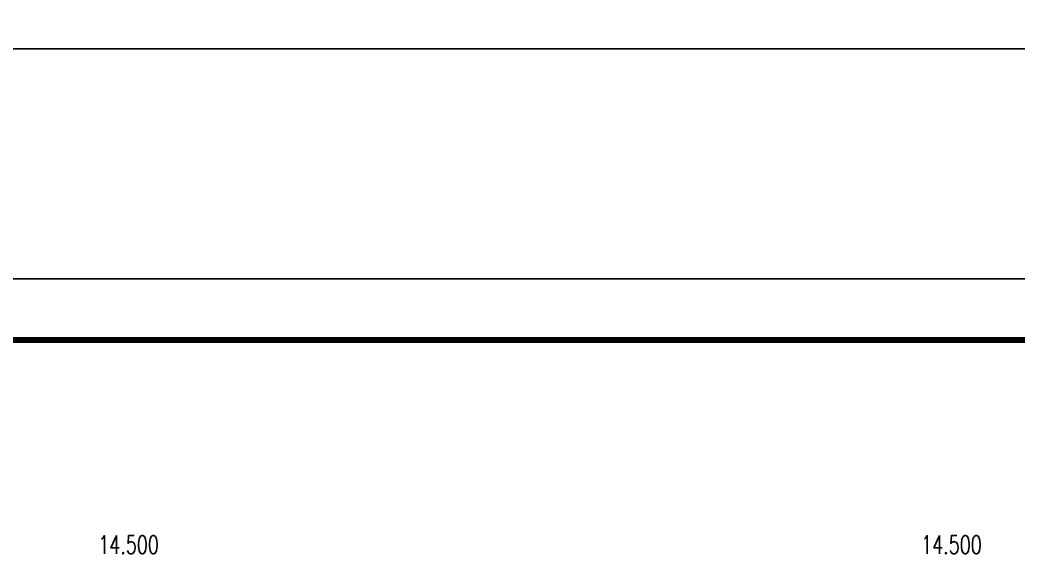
# Model space of a CAD drawing. Extents: x 5904849 to 6011887, y -826029 to -177002.
# Drawn here: x 5920110 to 5936431, y -688203 to -679417 of the extents above; entities that cross this region are included whole.
import ezdxf

# ---------------------------------------------------------------- set-up
doc = ezdxf.new("R2010")
doc.units = 0
doc.header["$LTSCALE"] = 1000
doc.header["$MEASUREMENT"] = 0
doc.layers.add('PUB_TEXT', color=7, linetype='CONTINUOUS')
doc.layers.add('PUB_TITLE', color=4, linetype='CONTINUOUS')
doc.styles.add('_TCH_DIM', font='SIMPLEX', dxfattribs={"bigfont": 'GBCBIG'})

msp = doc.modelspace()

# ---------------------------------------------------------------- linework, layer by layer
at = {"layer": 'PUB_TITLE', "color": 4}
for points in [[(5904849.4, -679892.1), (5964249.4, -679892.1), (5964249.4, -637892.1), (5904849.4, -637892.1)], [(5904849.4, -725651.3), (5964249.4, -725651.3), (5964249.4, -683651.3), (5904849.4, -683651.3)]]:
    msp.add_lwpolyline(points, close=True, dxfattribs=at)
at = {"layer": 'PUB_TITLE', "color": 4, "const_width": 100}
msp.add_lwpolyline([(5907349.4, -724651.3), (5963249.4, -724651.3), (5963249.4, -684651.3), (5907349.4, -684651.3)], close=True, dxfattribs=at)

# ---------------------------------------------------------------- texts
at = {"layer": 'PUB_TEXT', "style": '_TCH_DIM', "width": 0.705882}
for p in [(5921391.3, -688150.6), (5934847.8, -688150.6)]:
    msp.add_text('14.500', height=297.5, dxfattribs=at).set_placement(p)

doc.saveas('drawing.dxf')
